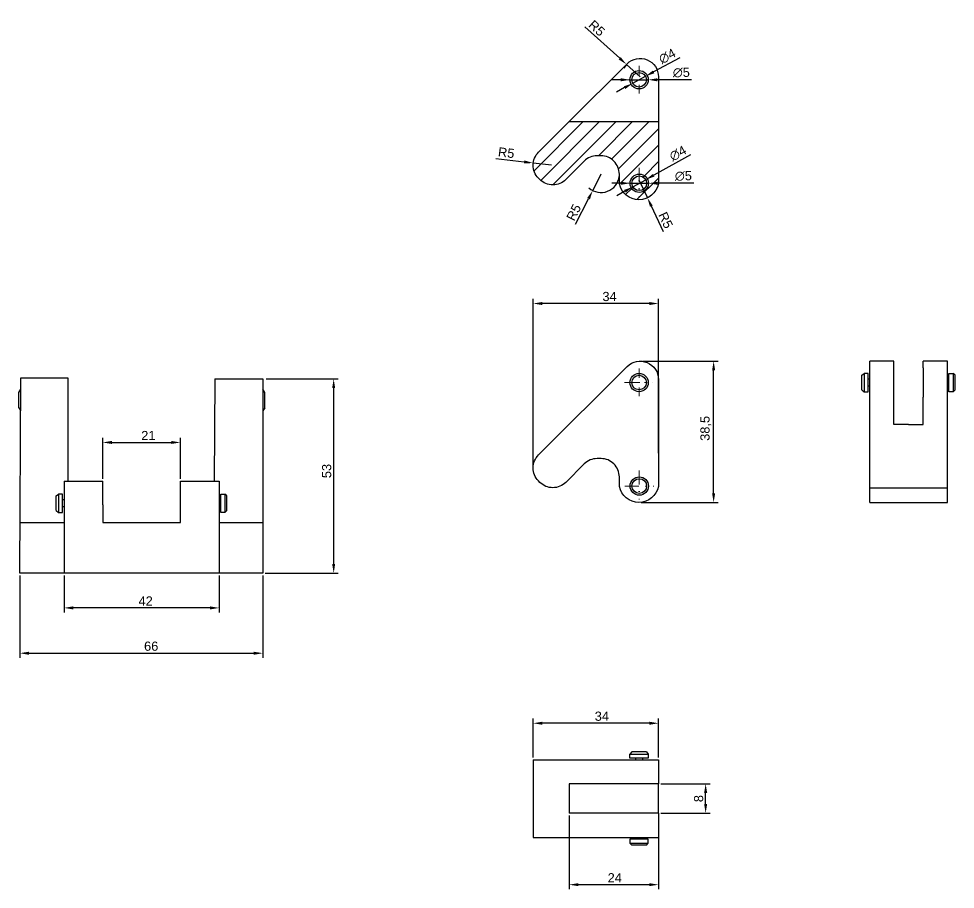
# Model space of a CAD drawing. Header units: millimetres. Extents: x 4733 to 5580, y 4454 to 4712.
# Drawn here: x 5324.7 to 5580, y 4462.9 to 4700.1 of the extents above; entities that cross this region are included whole.
import ezdxf

# ---------------------------------------------------------------- set-up
doc = ezdxf.new("R2010")
doc.units = ezdxf.units.MM
doc.linetypes.add('штрихпунктирная', pattern=[25.4, 12.7, -6.35, 0, -6.35])
doc.layers.add('1', color=170, linetype='штрихпунктирная', lineweight=9)
doc.layers.add('3', color=32, linetype='Continuous', lineweight=9)
doc.styles.get("Standard").update_dxf_attribs({"font": 'arial.ttf'})
doc.dimstyles.new('ISO-25', dxfattribs={"dimtxt": 2.5, "dimasz": 2.5, "dimexe": 1.25, "dimexo": 0.625, "dimtad": 1, "dimtxsty": 'Standard', "dimcen": 2.5, "dimadec": 0, "dimazin": 0, "dimtfac": 1, "dimtmove": 0, "dimatfit": 3, "dimfxl": 1, "dimarcsym": 0})

# ---------------------------------------------------------------- blocks, each defined once
blk = doc.blocks.new('*D32')
at = {"layer": '3', "color": 0, "lineweight": -2, "transparency": 16777216}
for p, q in [((5499.75, 4491.63), (5513.23, 4491.63)), ((5511.98, 4486.12), (5511.98, 4489.13)), ((5499.75, 4483.62), (5513.23, 4483.62))]:
    blk.add_line(p, q, dxfattribs=at)
at = {"layer": '3', "color": 0, "transparency": 16777216}
for points in [[(5511.57, 4489.13), (5512.4, 4489.13), (5511.98, 4491.63)], [(5511.57, 4486.12), (5512.4, 4486.12), (5511.98, 4483.62)]]:
    blk.add_solid(points, dxfattribs=at)
at = {"layer": 'Defpoints', "color": 0, "transparency": 16777216}
for p in [(5499.12, 4491.63), (5511.98, 4491.63), (5499.12, 4483.62)]:
    blk.add_point(p, dxfattribs=at)
at = {"layer": '3', "color": 0, "transparency": 16777216, "insert": (5510.08, 4487.57), "char_height": 2.5, "attachment_point": 5, "rotation": 90}
blk.add_mtext('8', dxfattribs=at)
blk = doc.blocks.new('*D35')
at = {"layer": '3', "color": 0, "lineweight": -2, "transparency": 16777216}
for p, q in [((5324.99, 4548.39), (5324.99, 4525.94)), ((5391.26, 4548.39), (5391.26, 4525.94)), ((5327.49, 4527.19), (5388.76, 4527.19))]:
    blk.add_line(p, q, dxfattribs=at)
at = {"layer": '3', "color": 0, "transparency": 16777216}
for points in [[(5327.49, 4527.6), (5327.49, 4526.77), (5324.99, 4527.19)], [(5388.76, 4527.6), (5388.76, 4526.77), (5391.26, 4527.19)]]:
    blk.add_solid(points, dxfattribs=at)
at = {"layer": 'Defpoints', "color": 0, "transparency": 16777216}
for p in [(5324.99, 4549.01), (5391.26, 4549.01), (5391.26, 4527.19)]:
    blk.add_point(p, dxfattribs=at)
at = {"layer": '3', "color": 0, "transparency": 16777216, "insert": (5360.81, 4529.09), "char_height": 2.5, "attachment_point": 5}
blk.add_mtext('66', dxfattribs=at)
blk = doc.blocks.new('*D36')
at = {"layer": '3', "color": 0, "lineweight": -2, "transparency": 16777216}
for p, q in [((5392.14, 4601.94), (5411.82, 4601.94)), ((5410.57, 4551.51), (5410.57, 4599.44)), ((5391.88, 4549.01), (5411.82, 4549.01))]:
    blk.add_line(p, q, dxfattribs=at)
at = {"layer": '3', "color": 0, "transparency": 16777216}
for points in [[(5410.15, 4599.44), (5410.98, 4599.44), (5410.57, 4601.94)], [(5410.15, 4551.51), (5410.98, 4551.51), (5410.57, 4549.01)]]:
    blk.add_solid(points, dxfattribs=at)
at = {"layer": 'Defpoints', "color": 0, "transparency": 16777216}
for p in [(5391.52, 4601.94), (5410.57, 4601.94), (5391.26, 4549.01)]:
    blk.add_point(p, dxfattribs=at)
at = {"layer": '3', "color": 0, "transparency": 16777216, "insert": (5408.66, 4576.84), "char_height": 2.5, "attachment_point": 5, "rotation": 90}
blk.add_mtext('53', dxfattribs=at)
blk = doc.blocks.new('*D44')
at = {"layer": '3', "color": 0, "lineweight": -2, "transparency": 16777216}
for p, q in [((5494.79, 4606.77), (5515.41, 4606.77)), ((5514.16, 4570.77), (5514.16, 4604.27)), ((5494.41, 4568.27), (5515.41, 4568.27))]:
    blk.add_line(p, q, dxfattribs=at)
at = {"layer": '3', "color": 0, "transparency": 16777216}
for points in [[(5513.75, 4604.27), (5514.58, 4604.27), (5514.16, 4606.77)], [(5513.75, 4570.77), (5514.58, 4570.77), (5514.16, 4568.27)]]:
    blk.add_solid(points, dxfattribs=at)
at = {"layer": 'Defpoints', "color": 0, "transparency": 16777216}
for p in [(5494.17, 4606.77), (5514.16, 4606.77), (5493.79, 4568.27)]:
    blk.add_point(p, dxfattribs=at)
at = {"layer": '3', "color": 0, "transparency": 16777216, "insert": (5512.03, 4588.46), "char_height": 2.5, "attachment_point": 5, "rotation": 90}
blk.add_mtext('38,5', dxfattribs=at)
blk = doc.blocks.new('*D45')
at = {"layer": '3', "color": 0, "lineweight": -2, "transparency": 16777216}
for p, q in [((5464.95, 4498.79), (5464.95, 4509.36)), ((5496.62, 4508.11), (5467.45, 4508.11)), ((5499.12, 4498.79), (5499.12, 4509.36))]:
    blk.add_line(p, q, dxfattribs=at)
at = {"layer": '3', "color": 0, "transparency": 16777216}
for points in [[(5467.45, 4508.52), (5467.45, 4507.69), (5464.95, 4508.11)], [(5496.62, 4508.52), (5496.62, 4507.69), (5499.12, 4508.11)]]:
    blk.add_solid(points, dxfattribs=at)
at = {"layer": 'Defpoints', "color": 0, "transparency": 16777216}
for p in [(5464.95, 4508.11), (5464.95, 4498.17), (5499.12, 4498.17)]:
    blk.add_point(p, dxfattribs=at)
at = {"layer": '3', "color": 0, "transparency": 16777216, "insert": (5483.69, 4510.01), "char_height": 2.5, "attachment_point": 5}
blk.add_mtext('34', dxfattribs=at)
blk = doc.blocks.new('*D48')
at = {"layer": '3', "color": 0, "lineweight": -2, "transparency": 16777216}
for p, q in [((5464.95, 4578.31), (5464.95, 4623.74)), ((5496.62, 4622.49), (5467.45, 4622.49)), ((5499.12, 4581.72), (5499.12, 4623.74))]:
    blk.add_line(p, q, dxfattribs=at)
at = {"layer": '3', "color": 0, "transparency": 16777216}
for points in [[(5467.45, 4622.91), (5467.45, 4622.07), (5464.95, 4622.49)], [(5496.62, 4622.91), (5496.62, 4622.07), (5499.12, 4622.49)]]:
    blk.add_solid(points, dxfattribs=at)
at = {"layer": 'Defpoints', "color": 0, "transparency": 16777216}
for p in [(5464.95, 4622.49), (5499.12, 4581.09), (5464.95, 4577.68)]:
    blk.add_point(p, dxfattribs=at)
at = {"layer": '3', "color": 0, "transparency": 16777216, "insert": (5485.78, 4624.39), "char_height": 2.5, "attachment_point": 5}
blk.add_mtext('34', dxfattribs=at)
blk = doc.blocks.new('*D60')
at = {"layer": '3', "color": 0, "lineweight": -2, "transparency": 16777216}
for p, q in [((5488.85, 4683.47), (5486.35, 4683.47)), ((5491.35, 4683.47), (5496.35, 4683.46)), ((5508.17, 4683.45), (5498.85, 4683.46))]:
    blk.add_line(p, q, dxfattribs=at)
at = {"layer": '3', "color": 0, "transparency": 16777216}
for points in [[(5488.85, 4683.89), (5488.85, 4683.05), (5491.35, 4683.47)], [(5498.85, 4683.88), (5498.85, 4683.04), (5496.35, 4683.46)]]:
    blk.add_solid(points, dxfattribs=at)
at = {"layer": 'Defpoints', "color": 0, "transparency": 16777216}
for p in [(5491.35, 4683.47), (5496.35, 4683.46)]:
    blk.add_point(p, dxfattribs=at)
at = {"layer": '3', "color": 0, "transparency": 16777216, "insert": (5505.36, 4685.42), "char_height": 2.5, "attachment_point": 5, "rotation": 359.9361}
blk.add_mtext('∅5', dxfattribs=at)
blk = doc.blocks.new('*D61')
at = {"layer": '3', "color": 0, "lineweight": -2, "transparency": 16777216}
for p, q in [((5504.92, 4689.48), (5497.8, 4685.61)), ((5492.09, 4682.51), (5495.61, 4684.42)), ((5489.89, 4681.32), (5487.7, 4680.12))]:
    blk.add_line(p, q, dxfattribs=at)
at = {"layer": '3', "color": 0, "transparency": 16777216}
for points in [[(5497.6, 4685.98), (5498, 4685.25), (5495.61, 4684.42)], [(5489.7, 4681.68), (5490.09, 4680.95), (5492.09, 4682.51)]]:
    blk.add_solid(points, dxfattribs=at)
at = {"layer": 'Defpoints', "color": 0, "transparency": 16777216}
for p in [(5495.61, 4684.42), (5492.09, 4682.51)]:
    blk.add_point(p, dxfattribs=at)
at = {"layer": '3', "color": 0, "transparency": 16777216, "insert": (5501.52, 4689.88), "char_height": 2.5, "attachment_point": 5, "rotation": 28.5215}
blk.add_mtext('∅4', dxfattribs=at)
blk = doc.blocks.new('*D62')
at = {"layer": '3', "color": 0, "lineweight": -2, "transparency": 16777216}
for p, q in [((5488.89, 4655.26), (5486.39, 4655.26)), ((5491.39, 4655.26), (5496.39, 4655.27)), ((5508.73, 4655.28), (5498.89, 4655.27))]:
    blk.add_line(p, q, dxfattribs=at)
at = {"layer": '3', "color": 0, "transparency": 16777216}
for points in [[(5488.89, 4655.68), (5488.89, 4654.85), (5491.39, 4655.26)], [(5498.89, 4655.69), (5498.89, 4654.85), (5496.39, 4655.27)]]:
    blk.add_solid(points, dxfattribs=at)
at = {"layer": 'Defpoints', "color": 0, "transparency": 16777216}
for p in [(5491.39, 4655.26), (5496.39, 4655.27)]:
    blk.add_point(p, dxfattribs=at)
at = {"layer": '3', "color": 0, "transparency": 16777216, "insert": (5505.91, 4657.24), "char_height": 2.5, "attachment_point": 5, "rotation": 0.0384}
blk.add_mtext('∅5', dxfattribs=at)
blk = doc.blocks.new('*D63')
at = {"layer": '3', "color": 0, "lineweight": -2, "transparency": 16777216}
for p, q in [((5507.83, 4663.04), (5497.82, 4657.46)), ((5492.15, 4654.29), (5495.64, 4656.24)), ((5489.96, 4653.07), (5487.78, 4651.86))]:
    blk.add_line(p, q, dxfattribs=at)
at = {"layer": '3', "color": 0, "transparency": 16777216}
for points in [[(5497.62, 4657.82), (5498.03, 4657.09), (5495.64, 4656.24)], [(5489.76, 4653.44), (5490.17, 4652.71), (5492.15, 4654.29)]]:
    blk.add_solid(points, dxfattribs=at)
at = {"layer": 'Defpoints', "color": 0, "transparency": 16777216}
for p in [(5495.64, 4656.24), (5492.15, 4654.29)]:
    blk.add_point(p, dxfattribs=at)
at = {"layer": '3', "color": 0, "transparency": 16777216, "insert": (5504.43, 4663.4), "char_height": 2.5, "attachment_point": 5, "rotation": 29.1518}
blk.add_mtext('∅4', dxfattribs=at)
blk = doc.blocks.new('*D64')
at = {"layer": '3', "color": 0, "lineweight": -2, "transparency": 16777216}
for p, q in [((5483.45, 4657.74), (5481.19, 4653.28)), ((5476.52, 4644.1), (5480.06, 4651.05))]:
    blk.add_line(p, q, dxfattribs=at)
blk.add_arc((5483.45, 4657.74), 5, 228.7387, 352.838, dxfattribs=at)
at = {"layer": '3', "color": 0, "transparency": 16777216}
blk.add_solid([(5479.69, 4651.24), (5480.43, 4650.86), (5481.19, 4653.28)], dxfattribs=at)
at = {"layer": 'Defpoints', "color": 0, "transparency": 16777216}
for p in [(5483.45, 4657.74), (5481.19, 4653.28)]:
    blk.add_point(p, dxfattribs=at)
at = {"layer": '3', "color": 0, "transparency": 16777216, "insert": (5476.03, 4647.32), "char_height": 2.5, "attachment_point": 5, "rotation": 63.0626}
blk.add_mtext('R5', dxfattribs=at)
blk = doc.blocks.new('*D65')
at = {"layer": '3', "color": 0, "lineweight": -2, "transparency": 16777216}
for p, q in [((5454.76, 4662.02), (5462.5, 4661.08)), ((5469.95, 4660.17), (5464.98, 4660.78))]:
    blk.add_line(p, q, dxfattribs=at)
at = {"layer": '3', "color": 0, "transparency": 16777216}
blk.add_solid([(5462.55, 4661.49), (5462.45, 4660.66), (5464.98, 4660.78)], dxfattribs=at)
at = {"layer": 'Defpoints', "color": 0, "transparency": 16777216}
for p in [(5464.98, 4660.78), (5469.95, 4660.17)]:
    blk.add_point(p, dxfattribs=at)
at = {"layer": '3', "color": 0, "transparency": 16777216, "insert": (5457.62, 4663.58), "char_height": 2.5, "attachment_point": 5, "rotation": 353.0901}
blk.add_mtext('R5', dxfattribs=at)
blk = doc.blocks.new('*D66')
at = {"layer": '3', "color": 0, "lineweight": -2, "transparency": 16777216}
for p, q in [((5493.79, 4656.22), (5496.11, 4651.3)), ((5500.5, 4641.99), (5497.18, 4649.04))]:
    blk.add_line(p, q, dxfattribs=at)
at = {"layer": '3', "color": 0, "transparency": 16777216}
blk.add_solid([(5497.55, 4649.22), (5496.8, 4648.86), (5496.11, 4651.3)], dxfattribs=at)
at = {"layer": 'Defpoints', "color": 0, "transparency": 16777216}
for p in [(5493.79, 4656.22), (5496.11, 4651.3)]:
    blk.add_point(p, dxfattribs=at)
at = {"layer": '3', "color": 0, "transparency": 16777216, "insert": (5501.09, 4645.19), "char_height": 2.5, "attachment_point": 5, "rotation": 295.2614}
blk.add_mtext('R5', dxfattribs=at)
blk = doc.blocks.new('*D67')
at = {"layer": '3', "color": 0, "lineweight": -2, "transparency": 16777216}
for p, q in [((5479.06, 4697.89), (5488.55, 4689.31)), ((5494.12, 4684.29), (5490.41, 4687.64))]:
    blk.add_line(p, q, dxfattribs=at)
blk.add_arc((5494.12, 4684.29), 5, 134.9261, 152.2308, dxfattribs=at)
at = {"layer": '3', "color": 0, "transparency": 16777216}
blk.add_solid([(5488.83, 4689.62), (5488.28, 4689), (5490.41, 4687.64)], dxfattribs=at)
at = {"layer": 'Defpoints', "color": 0, "transparency": 16777216}
for p in [(5490.41, 4687.64), (5494.12, 4684.29)]:
    blk.add_point(p, dxfattribs=at)
at = {"layer": '3', "color": 0, "transparency": 16777216, "insert": (5482.3, 4697.52), "char_height": 2.5, "attachment_point": 5, "rotation": 317.9069}
blk.add_mtext('R5', dxfattribs=at)
blk = doc.blocks.new('*D68')
at = {"layer": '3', "color": 0, "lineweight": -2, "transparency": 16777216}
for p, q in [((5474.78, 4482.99), (5474.78, 4462.86)), ((5499.12, 4482.99), (5499.12, 4462.86)), ((5496.62, 4464.11), (5477.28, 4464.11))]:
    blk.add_line(p, q, dxfattribs=at)
at = {"layer": '3', "color": 0, "transparency": 16777216}
for points in [[(5477.28, 4464.53), (5477.28, 4463.7), (5474.78, 4464.11)], [(5496.62, 4464.53), (5496.62, 4463.7), (5499.12, 4464.11)]]:
    blk.add_solid(points, dxfattribs=at)
at = {"layer": 'Defpoints', "color": 0, "transparency": 16777216}
for p in [(5474.78, 4483.62), (5499.12, 4483.62), (5474.78, 4464.11)]:
    blk.add_point(p, dxfattribs=at)
at = {"layer": '3', "color": 0, "transparency": 16777216, "insert": (5487.2, 4465.99), "char_height": 2.5, "attachment_point": 5}
blk.add_mtext('24', dxfattribs=at)
blk = doc.blocks.new('*D69')
at = {"layer": '3', "color": 0, "lineweight": -2, "transparency": 16777216}
for p, q in [((5347.6, 4574.7), (5347.6, 4585.88)), ((5350.1, 4584.63), (5366.28, 4584.63)), ((5368.78, 4574.7), (5368.78, 4585.88))]:
    blk.add_line(p, q, dxfattribs=at)
at = {"layer": '3', "color": 0, "transparency": 16777216}
for points in [[(5350.1, 4585.05), (5350.1, 4584.21), (5347.6, 4584.63)], [(5366.28, 4585.05), (5366.28, 4584.21), (5368.78, 4584.63)]]:
    blk.add_solid(points, dxfattribs=at)
at = {"layer": 'Defpoints', "color": 0, "transparency": 16777216}
for p in [(5368.78, 4584.63), (5347.6, 4574.07), (5368.78, 4574.07)]:
    blk.add_point(p, dxfattribs=at)
at = {"layer": '3', "color": 0, "transparency": 16777216, "insert": (5360.04, 4586.51), "char_height": 2.5, "attachment_point": 5}
blk.add_mtext('21', dxfattribs=at)
blk = doc.blocks.new('*D70')
at = {"layer": '3', "color": 0, "lineweight": -2, "transparency": 16777216}
for p, q in [((5337.05, 4548.39), (5337.05, 4538.29)), ((5379.33, 4548.39), (5379.33, 4538.29)), ((5376.83, 4539.54), (5339.55, 4539.54))]:
    blk.add_line(p, q, dxfattribs=at)
at = {"layer": '3', "color": 0, "transparency": 16777216}
for points in [[(5339.55, 4539.96), (5339.55, 4539.12), (5337.05, 4539.54)], [(5376.83, 4539.96), (5376.83, 4539.12), (5379.33, 4539.54)]]:
    blk.add_solid(points, dxfattribs=at)
at = {"layer": 'Defpoints', "color": 0, "transparency": 16777216}
for p in [(5337.05, 4549.01), (5379.33, 4549.01), (5337.05, 4539.54)]:
    blk.add_point(p, dxfattribs=at)
at = {"layer": '3', "color": 0, "transparency": 16777216, "insert": (5359.31, 4541.42), "char_height": 2.5, "attachment_point": 5}
blk.add_mtext('42', dxfattribs=at)

msp = doc.modelspace()

# ---------------------------------------------------------------- hatches: boundary and pattern name
h = msp.add_hatch()
h.set_pattern_fill('ANSI31', color=256)
h.set_pattern_definition([(45, (0, 82.5107), (-2.245064, 2.245064), [])])
h.paths.add_polyline_path([(5499.12, 4672.059), (5474.782, 4672.059), (5466.438, 4663.737, 0.4165066), (5466.413, 4656.638), (5466.79, 4656.262, 0.4141883), (5473.86, 4656.265), (5478.863, 4661.272, -0.1990073), (5482.4, 4662.737), (5483.455, 4662.737, -0.4142136), (5488.455, 4657.737), (5488.455, 4655.145, 0.8180314), (5499.12, 4655.145)])
h.paths.add_polyline_path([(5489.947, 4655.265), (5491.392, 4655.265, -0.4142388), (5493.892, 4657.765), (5493.892, 4659.48), (5493.892, 4659.48), (5493.892, 4657.765, -0.4142136), (5496.392, 4655.265), (5496.392, 4655.265, 0.4141884), (5493.892, 4657.765), (5493.892, 4657.265, -0.414182), (5495.892, 4655.265), (5496.392, 4655.265, 0.4141883), (5493.892, 4657.765), (5493.892, 4657.765, -0.4141884), (5496.392, 4655.265), (5497.827, 4655.265), (5497.827, 4655.265), (5496.392, 4655.265, -0.4142388), (5493.892, 4652.765), (5493.892, 4651.606), (5493.892, 4651.606), (5493.892, 4652.765, -0.4142136), (5491.392, 4655.265), (5491.392, 4655.265, 0.4141884), (5493.892, 4652.765), (5493.892, 4653.265, -0.414182), (5491.892, 4655.265), (5491.392, 4655.265, 0.4141883), (5493.892, 4652.765), (5493.892, 4652.765, -0.4141884), (5491.392, 4655.265), (5489.948, 4655.265)], flags=16)

# ---------------------------------------------------------------- linework, layer by layer
for p, q in [((5474.782, 4672.059), (5499.12, 4672.059)), ((5466.789, 4656.262), (5466.789, 4656.262)), ((5556.71, 4572.291), (5556.71, 4606.777)), ((5563.3, 4606.777), (5556.71, 4606.777)), ((5563.3, 4604.968), (5563.3, 4606.777)), ((5577.891, 4606.777), (5571.3, 4606.777)), ((5571.3, 4604.968), (5571.3, 4606.777)), ((5577.891, 4572.291), (5577.891, 4606.777)), ((5324.992, 4549.012), (5325.257, 4602.271)), ((5325.257, 4602.271), (5338.093, 4602.207)), ((5338.093, 4602.207), (5338.093, 4574.071)), ((5378.155, 4602.007), (5378.016, 4574.071)), ((5378.155, 4602.007), (5391.256, 4601.942)), ((5391.256, 4601.942), (5391.256, 4549.012)), ((5554.558, 4602.957), (5555.175, 4603.457)), ((5554.558, 4598.957), (5554.558, 4602.957)), ((5556.271, 4603.457), (5555.175, 4603.457)), ((5555.175, 4603.457), (5555.175, 4598.457)), ((5556.271, 4598.457), (5556.271, 4603.457)), ((5556.271, 4601.986), (5556.71, 4601.986)), ((5578.33, 4601.986), (5577.891, 4601.986)), ((5578.33, 4598.457), (5578.33, 4603.457)), ((5578.33, 4603.457), (5579.425, 4603.457)), ((5579.425, 4603.457), (5579.425, 4598.457)), ((5580.042, 4602.957), (5579.425, 4603.457)), ((5580.042, 4598.957), (5580.042, 4602.957)), ((5324.698, 4598.258), (5325.241, 4599.128)), ((5391.8, 4598.258), (5391.256, 4599.128)), ((5554.558, 4598.957), (5555.175, 4598.457)), ((5556.71, 4599.977), (5556.271, 4599.977)), ((5577.891, 4599.977), (5578.33, 4599.977)), ((5580.042, 4598.957), (5579.425, 4598.457)), ((5555.175, 4598.457), (5556.271, 4598.457)), ((5563.3, 4589.497), (5563.3, 4596.947)), ((5571.3, 4589.497), (5571.3, 4596.947)), ((5579.425, 4598.457), (5578.33, 4598.457)), ((5324.698, 4594.095), (5325.241, 4593.225)), ((5391.8, 4594.095), (5391.256, 4593.225)), ((5567.33, 4589.497), (5563.3, 4589.497)), ((5567.33, 4589.497), (5571.3, 4589.497)), ((5337.045, 4574.071), (5347.596, 4574.071)), ((5337.045, 4574.071), (5337.045, 4549.012)), ((5347.596, 4567.609), (5347.596, 4574.071)), ((5368.777, 4574.071), (5379.328, 4574.071)), ((5368.777, 4567.609), (5368.777, 4574.071)), ((5379.328, 4574.071), (5379.328, 4549.012)), ((5556.71, 4572.291), (5577.891, 4572.291)), ((5556.71, 4568.272), (5556.71, 4572.291)), ((5577.891, 4568.272), (5577.891, 4572.291)), ((5334.894, 4570.075), (5335.511, 4570.575)), ((5334.894, 4566.075), (5334.894, 4570.075)), ((5336.607, 4570.575), (5335.511, 4570.575)), ((5335.511, 4570.575), (5335.511, 4565.575)), ((5336.607, 4565.575), (5336.607, 4570.575)), ((5336.607, 4569.104), (5337.045, 4569.104)), ((5379.766, 4569.104), (5379.328, 4569.104)), ((5379.766, 4565.575), (5379.766, 4570.575)), ((5379.766, 4570.575), (5380.862, 4570.575)), ((5380.862, 4570.575), (5380.862, 4565.575)), ((5381.479, 4570.075), (5380.862, 4570.575)), ((5381.479, 4566.075), (5381.479, 4570.075)), ((5556.71, 4568.272), (5577.891, 4568.272)), ((5334.894, 4566.075), (5335.511, 4565.575)), ((5335.511, 4565.575), (5336.607, 4565.575)), ((5337.045, 4567.095), (5336.607, 4567.095)), ((5347.596, 4567.609), (5347.596, 4562.814)), ((5368.777, 4562.814), (5368.777, 4567.609)), ((5379.328, 4567.095), (5379.766, 4567.095)), ((5380.862, 4565.575), (5379.766, 4565.575)), ((5381.479, 4566.075), (5380.862, 4565.575)), ((5325.061, 4562.814), (5337.045, 4562.814)), ((5347.596, 4562.814), (5368.777, 4562.814)), ((5379.328, 4562.814), (5391.256, 4562.814)), ((5391.256, 4549.012), (5324.992, 4549.012)), ((5491.848, 4500.321), (5491.348, 4499.704)), ((5491.348, 4498.608), (5491.348, 4499.704)), ((5491.348, 4499.704), (5496.348, 4499.704)), ((5495.848, 4500.321), (5491.848, 4500.321)), ((5495.848, 4500.321), (5496.348, 4499.704)), ((5496.348, 4499.704), (5496.348, 4498.608)), ((5464.948, 4498.169), (5464.948, 4476.988)), ((5464.948, 4498.169), (5485.802, 4498.169)), ((5485.802, 4498.169), (5499.12, 4498.169)), ((5496.348, 4498.608), (5491.348, 4498.608)), ((5492.82, 4498.608), (5492.82, 4498.169)), ((5494.828, 4498.169), (5494.828, 4498.608)), ((5499.12, 4498.169), (5499.12, 4491.625)), ((5499.12, 4491.625), (5474.782, 4491.625)), ((5474.782, 4491.625), (5474.782, 4483.619)), ((5499.12, 4483.619), (5499.12, 4491.625)), ((5499.12, 4483.619), (5474.782, 4483.619)), ((5499.12, 4483.619), (5499.12, 4476.988)), ((5464.948, 4476.988), (5485.802, 4476.988)), ((5485.802, 4476.988), (5499.12, 4476.988)), ((5496.348, 4476.549), (5491.348, 4476.549)), ((5491.348, 4476.549), (5491.348, 4475.454)), ((5492.82, 4476.549), (5492.82, 4476.988)), ((5494.828, 4476.988), (5494.828, 4476.549)), ((5496.348, 4475.454), (5496.348, 4476.549)), ((5491.348, 4475.454), (5496.348, 4475.454)), ((5491.848, 4474.837), (5491.348, 4475.454)), ((5495.848, 4474.837), (5491.848, 4474.837)), ((5495.848, 4474.837), (5496.348, 4475.454))]:
    msp.add_line(p, q)
for points in [[(5474.782, 4672.059), (5490.589, 4687.825, -0.6677124), (5499.12, 4684.285), (5499.12, 4659.912)], [(5466.79, 4656.262), (5466.413, 4656.638, -0.4165066), (5466.438, 4663.737), (5474.782, 4672.059)], [(5499.12, 4672.059), (5499.12, 4655.145, -0.8180314), (5488.455, 4655.145), (5488.455, 4657.737, 0.4142136), (5483.455, 4662.737), (5482.4, 4662.737, 0.1990073), (5478.863, 4661.272), (5473.86, 4656.265, -0.4142136), (5466.789, 4656.262)], [(5466.79, 4573.751), (5466.413, 4574.127, -0.4165066), (5466.438, 4581.226), (5490.589, 4605.315, -0.6677124), (5499.12, 4601.775), (5499.12, 4577.402)], [(5499.12, 4589.548), (5499.12, 4572.635, -0.8180314), (5488.455, 4572.635), (5488.455, 4575.227, 0.4142136), (5483.455, 4580.227), (5482.4, 4580.227, 0.1990073), (5478.863, 4578.761), (5473.86, 4573.754, -0.4142136), (5466.789, 4573.752)]]:
    msp.add_lwpolyline(points, format="xyb")
for points in [[(5563.3, 4596.947), (5563.3, 4604.968)], [(5571.3, 4604.968), (5571.3, 4596.947)], [(5324.698, 4594.095), (5324.698, 4598.258)], [(5391.8, 4594.095), (5391.8, 4598.258)]]:
    msp.add_lwpolyline(points)
for centre, radius in [((5493.848, 4683.465), 2.5), ((5493.848, 4683.465), 2), ((5493.892, 4655.265), 2.5), ((5493.892, 4655.265), 2.5), ((5493.892, 4655.265), 2), ((5493.848, 4600.955), 2.5), ((5493.848, 4600.955), 2), ((5493.892, 4572.755), 2.5), ((5493.892, 4572.755), 2)]:
    msp.add_circle(centre, radius)
at = {"layer": '1', "ltscale": 0.2}
for p, q in [((5493.848, 4687.297), (5493.848, 4679.745)), ((5493.848, 4604.786), (5493.848, 4597.235))]:
    msp.add_line(p, q, dxfattribs=at)
at = {"layer": '1', "ltscale": 0.3}
for p, q in [((5489.819, 4683.465), (5497.565, 4683.465)), ((5493.892, 4659.48), (5493.892, 4651.606)), ((5493.892, 4659.48), (5493.892, 4651.606)), ((5489.947, 4655.265), (5497.827, 4655.265)), ((5489.948, 4655.265), (5497.827, 4655.265)), ((5489.819, 4600.955), (5497.565, 4600.955)), ((5493.892, 4576.969), (5493.892, 4569.095)), ((5489.948, 4572.755), (5497.827, 4572.755))]:
    msp.add_line(p, q, dxfattribs=at)

# ---------------------------------------------------------------- dimensions: what is measured, and where the dimension line sits
at = {"layer": '3'}
dim = msp.add_radius_dim(center=(5494.12, 4684.285), mpoint=(5490.41, 4687.637), dimstyle='ISO-25', dxfattribs=at)
dim.commit()
dim.dimension.update_dxf_attribs({"geometry": '*D67', "text_midpoint": (5481.025, 4696.114), "dimtype": 164})
dim = msp.add_diameter_dim_2p(p1=(5492.091, 4682.51), p2=(5495.605, 4684.42), dimstyle='ISO-25', dxfattribs=at)
dim.commit()
dim.dimension.update_dxf_attribs({"geometry": '*D61', "text_midpoint": (5501.517, 4689.876)})
for p1, p2, picture, middle in [((5491.348, 4683.468), (5496.348, 4683.462), '*D60', (5505.36, 4683.452)), ((5492.146, 4654.291), (5495.639, 4656.239), '*D63', (5505.389, 4661.678)), ((5491.392, 4655.264), (5496.392, 4655.267), '*D62', (5505.912, 4655.274))]:
    dim = msp.add_diameter_dim_2p(p1=p1, p2=p2, dimstyle='ISO-25', dxfattribs=at)
    dim.commit()
    dim.dimension.update_dxf_attribs({"geometry": picture, "text_midpoint": middle, "dimtype": 163})
for center, mpoint, picture, middle in [((5469.948, 4660.175), (5464.984, 4660.776), '*D65', (5457.618, 4663.579)), ((5483.455, 4657.737), (5481.19, 4653.28), '*D64', (5476.033, 4647.319))]:
    dim = msp.add_radius_dim(center=center, mpoint=mpoint, dimstyle='ISO-25', dxfattribs=at)
    dim.commit()
    dim.dimension.update_dxf_attribs({"geometry": picture, "text_midpoint": middle})
dim = msp.add_radius_dim(center=(5493.787, 4656.223), mpoint=(5496.109, 4651.303), text='R5', dimstyle='ISO-25', dxfattribs=at)
dim.commit()
dim.dimension.update_dxf_attribs({"geometry": '*D66', "text_midpoint": (5501.089, 4645.194)})
for base, p1, p2, text, picture, middle in [((5464.948, 4622.49), (5499.12, 4581.091), (5464.948, 4577.682), '34', '*D48', (5485.783, 4622.49)), ((5368.777, 4584.631), (5347.596, 4574.071), (5368.777, 4574.071), '21', '*D69', (5360.043, 4584.631)), ((5391.256, 4527.185), (5324.992, 4549.012), (5391.256, 4549.012), '66', '*D35', (5360.807, 4527.185)), ((5337.045, 4539.54), (5379.328, 4549.012), (5337.045, 4549.012), '42', '*D70', (5359.314, 4539.54)), ((5464.948, 4508.106), (5499.12, 4498.169), (5464.948, 4498.169), '34', '*D45', (5483.692, 4508.106)), ((5474.782, 4464.112), (5499.12, 4483.619), (5474.782, 4483.619), '24', '*D68', (5487.204, 4464.112))]:
    dim = msp.add_linear_dim(base=base, p1=p1, p2=p2, text=text, dimstyle='ISO-25', dxfattribs=at)
    dim.commit()
    dim.dimension.update_dxf_attribs({"geometry": picture, "text_midpoint": middle, "dimtype": 160})
dim = msp.add_linear_dim(base=(5514.162, 4606.774), p1=(5493.787, 4568.272), p2=(5494.17, 4606.774), angle=90, dimstyle='ISO-25', dxfattribs=at)
dim.commit()
dim.dimension.update_dxf_attribs({"geometry": '*D44', "text_midpoint": (5514.162, 4588.461), "dimtype": 160})
for base, p1, p2, text, picture, middle in [((5410.567, 4601.941), (5391.256, 4549.012), (5391.52, 4601.941), '53', '*D36', (5410.567, 4576.836)), ((5511.984, 4491.625), (5499.12, 4483.619), (5499.12, 4491.625), '8', '*D32', (5511.984, 4487.573))]:
    dim = msp.add_linear_dim(base=base, p1=p1, p2=p2, angle=90, text=text, dimstyle='ISO-25', dxfattribs=at)
    dim.commit()
    dim.dimension.update_dxf_attribs({"geometry": picture, "text_midpoint": middle, "dimtype": 160})

doc.saveas('drawing.dxf')
